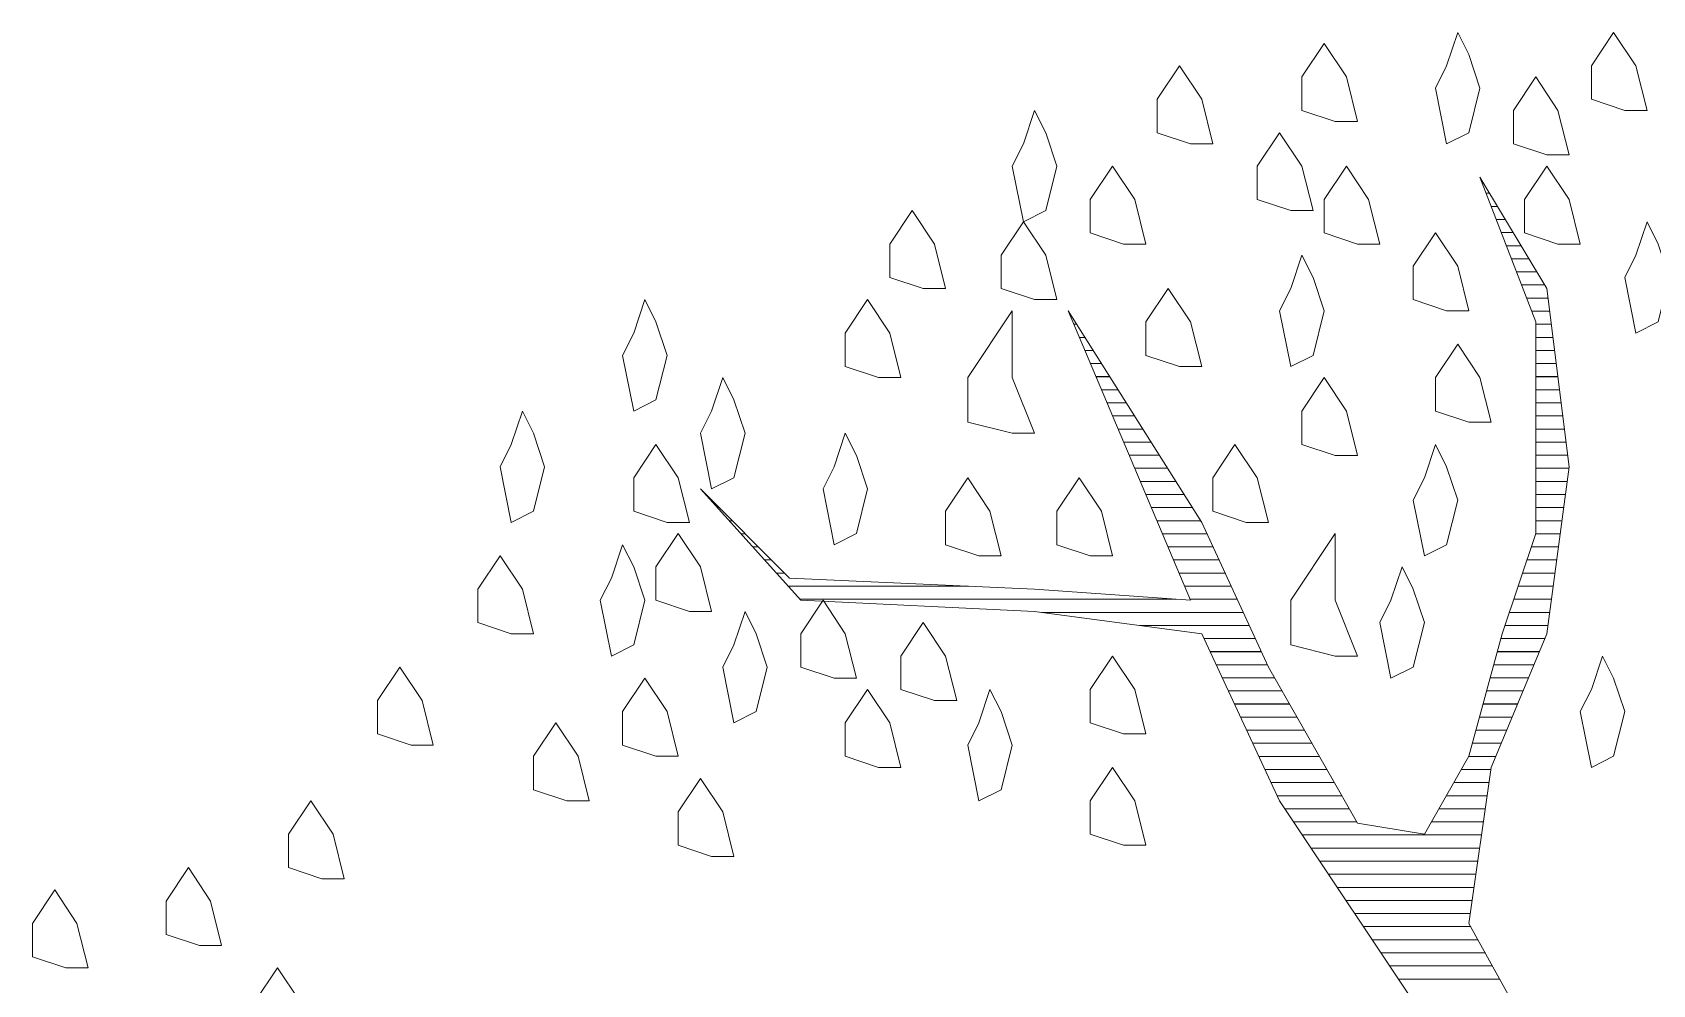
# Model space of a CAD drawing. Header units: centimetres. Extents: x 867 to 19881, y 2761 to 6151.
# Drawn here: x 2329.85 to 2343.37, y 4859.87 to 4867.82 of the extents above; entities that cross this region are included whole.
import ezdxf

# ---------------------------------------------------------------- set-up
doc = ezdxf.new("R2010")
doc.units = ezdxf.units.CM
doc.layers.add('PLAN TEFRİŞLER', color=7, linetype='Continuous', lineweight=0)

# ---------------------------------------------------------------- blocks, each defined once
blk = doc.blocks.new('*X64-flat-121')
at = {"color": 0}
for p, q in [((2859.37, 2915.08), (2859.46, 2915.08)), ((2860, 2913.46), (2860.43, 2913.46)), ((2860.62, 2911.83), (2861.41, 2911.83)), ((2861.25, 2910.2), (2862.38, 2910.2)), ((2861.87, 2908.58), (2863.36, 2908.58)), ((2862.5, 2906.95), (2864.34, 2906.95)), ((2863.13, 2905.32), (2865.31, 2905.32)), ((2863.75, 2903.7), (2866.29, 2903.7)), ((2864.38, 2902.07), (2867.26, 2902.07)), ((2865, 2900.44), (2867.67, 2900.44)), ((2808.06, 2898.82), (2808.07, 2898.82)), ((2865.63, 2898.82), (2867.88, 2898.82)), ((2808.75, 2897.19), (2809.1, 2897.19)), ((2866.14, 2897.19), (2868.08, 2897.19)), ((2809.44, 2895.56), (2810.13, 2895.56)), ((2866.14, 2895.56), (2868.28, 2895.56)), ((2810.13, 2893.94), (2811.15, 2893.94)), ((2866.14, 2893.94), (2868.49, 2893.94)), ((2810.81, 2892.31), (2812.18, 2892.31)), ((2811.5, 2890.68), (2813.21, 2890.68)), ((2866.14, 2892.31), (2868.69, 2892.31)), ((2866.14, 2890.68), (2868.89, 2890.68)), ((2812.19, 2889.06), (2814.24, 2889.06)), ((2866.14, 2889.06), (2869.1, 2889.06)), ((2812.88, 2887.43), (2815.26, 2887.43)), ((2866.14, 2887.43), (2869.3, 2887.43)), ((2813.57, 2885.8), (2816.29, 2885.8)), ((2866.14, 2885.8), (2869.5, 2885.8)), ((2814.26, 2884.18), (2817.32, 2884.18)), ((2814.94, 2882.55), (2818.35, 2882.55)), ((2866.14, 2884.18), (2869.71, 2884.18)), ((2866.14, 2882.55), (2869.91, 2882.55)), ((2815.63, 2880.92), (2819.37, 2880.92)), ((2866.14, 2880.92), (2870.11, 2880.92)), ((2816.32, 2879.3), (2820.4, 2879.3)), ((2866.14, 2879.3), (2870.26, 2879.3)), ((2817.01, 2877.67), (2821.43, 2877.67)), ((2866.14, 2877.67), (2870.05, 2877.67)), ((2763.01, 2876.04), (2763.08, 2876.04)), ((2764.48, 2874.42), (2764.71, 2874.42)), ((2817.7, 2876.04), (2822.46, 2876.04)), ((2818.39, 2874.42), (2823.48, 2874.42)), ((2866.14, 2876.04), (2869.83, 2876.04)), ((2866.14, 2874.42), (2869.61, 2874.42)), ((2765.94, 2872.79), (2766.33, 2872.79)), ((2819.07, 2872.79), (2824.51, 2872.79)), ((2866.14, 2872.79), (2869.4, 2872.79)), ((2767.4, 2871.16), (2767.96, 2871.16)), ((2819.76, 2871.16), (2825.3, 2871.16)), ((2866.13, 2871.16), (2869.18, 2871.16)), ((2768.87, 2869.54), (2769.59, 2869.54)), ((2820.45, 2869.54), (2826.05, 2869.54)), ((2865.59, 2869.54), (2868.96, 2869.54)), ((2770.33, 2867.91), (2771.21, 2867.91)), ((2771.8, 2866.28), (2772.84, 2866.28)), ((2821.14, 2867.91), (2826.8, 2867.91)), ((2821.83, 2866.28), (2827.55, 2866.28)), ((2864.5, 2866.28), (2868.53, 2866.28)), ((2865.04, 2867.91), (2868.75, 2867.91)), ((2773.26, 2864.66), (2795.7, 2864.66)), ((2822.51, 2864.66), (2828.3, 2864.66)), ((2863.96, 2864.66), (2868.31, 2864.66)), ((2774.72, 2863.03), (2821.45, 2863.03)), ((2823.2, 2863.03), (2829.05, 2863.03)), ((2863.42, 2863.03), (2868.1, 2863.03)), ((2804.75, 2861.4), (2829.8, 2861.4)), ((2862.88, 2861.4), (2867.88, 2861.4)), ((2816.95, 2859.78), (2830.55, 2859.78)), ((2824.92, 2858.15), (2831.3, 2858.15)), ((2861.83, 2858.15), (2867.27, 2858.15)), ((2862.33, 2859.78), (2867.66, 2859.78)), ((2825.68, 2856.52), (2832.05, 2856.52)), ((2861.38, 2856.52), (2866.6, 2856.52)), ((2826.44, 2854.9), (2832.8, 2854.9)), ((2860.94, 2854.9), (2865.92, 2854.9)), ((2827.2, 2853.27), (2833.7, 2853.27)), ((2860.5, 2853.27), (2865.24, 2853.27)), ((2827.96, 2851.64), (2834.63, 2851.64)), ((2860.05, 2851.64), (2864.56, 2851.64)), ((2828.72, 2850.02), (2835.56, 2850.02)), ((2829.48, 2848.39), (2836.49, 2848.39)), ((2859.17, 2848.39), (2863.21, 2848.39)), ((2859.61, 2850.02), (2863.89, 2850.02)), ((2830.24, 2846.76), (2837.42, 2846.76)), ((2858.72, 2846.76), (2862.53, 2846.76)), ((2830.99, 2845.14), (2838.35, 2845.14)), ((2858.28, 2845.14), (2861.85, 2845.14)), ((2831.75, 2843.51), (2839.28, 2843.51)), ((2857.83, 2843.51), (2861.17, 2843.51)), ((2832.51, 2841.88), (2840.21, 2841.88)), ((2833.27, 2840.26), (2841.14, 2840.26)), ((2855.97, 2840.26), (2860.34, 2840.26)), ((2856.9, 2841.88), (2860.57, 2841.88)), ((2834.03, 2838.63), (2842.07, 2838.63)), ((2855.04, 2838.63), (2860.1, 2838.63)), ((2834.99, 2837), (2843, 2837)), ((2854.11, 2837), (2859.87, 2837)), ((2836.07, 2835.38), (2843.93, 2835.38)), ((2853.18, 2835.38), (2859.64, 2835.38)), ((2837.16, 2833.75), (2859.41, 2833.75)), ((2838.24, 2832.12), (2859.18, 2832.12)), ((2839.33, 2830.5), (2858.94, 2830.5)), ((2840.41, 2828.87), (2858.71, 2828.87)), ((2841.5, 2827.24), (2858.48, 2827.24)), ((2842.58, 2825.62), (2858.25, 2825.62)), ((2843.67, 2823.99), (2858.01, 2823.99)), ((2844.75, 2822.36), (2858.08, 2822.36)), ((2845.83, 2820.73), (2858.98, 2820.73)), ((2846.92, 2819.11), (2859.88, 2819.11)), ((2848, 2817.48), (2860.79, 2817.48)), ((2849.09, 2815.85), (2861.69, 2815.85))]:
    blk.add_line(p, q, dxfattribs=at)
blk = doc.blocks.new('*X20')
at = {"color": 0}
for p, q in [((17.5775, 17.92), (17.578, 17.92)), ((17.5814, 17.91), (17.584, 17.91)), ((17.5852, 17.9), (17.59, 17.9)), ((17.5891, 17.89), (17.596, 17.89)), ((17.5929, 17.88), (17.602, 17.88)), ((17.5967, 17.87), (17.608, 17.87)), ((17.6006, 17.86), (17.614, 17.86)), ((17.6044, 17.85), (17.62, 17.85)), ((17.6083, 17.84), (17.626, 17.84)), ((17.6121, 17.83), (17.6285, 17.83)), ((17.2621, 17.82), (17.2622, 17.82)), ((17.616, 17.82), (17.6298, 17.82)), ((17.2663, 17.81), (17.2685, 17.81)), ((17.6191, 17.81), (17.631, 17.81)), ((17.2706, 17.8), (17.2748, 17.8)), ((17.6191, 17.8), (17.6323, 17.8)), ((17.2748, 17.79), (17.2811, 17.79)), ((17.6191, 17.79), (17.6335, 17.79)), ((17.279, 17.78), (17.2874, 17.78)), ((17.2832, 17.77), (17.2937, 17.77)), ((17.6191, 17.78), (17.6348, 17.78)), ((17.6191, 17.77), (17.636, 17.77)), ((17.2875, 17.76), (17.3001, 17.76)), ((17.6191, 17.76), (17.6373, 17.76)), ((17.2917, 17.75), (17.3064, 17.75)), ((17.6191, 17.75), (17.6385, 17.75)), ((17.2959, 17.74), (17.3127, 17.74)), ((17.6191, 17.74), (17.6398, 17.74)), ((17.3002, 17.73), (17.319, 17.73)), ((17.3044, 17.72), (17.3253, 17.72)), ((17.6191, 17.73), (17.641, 17.73)), ((17.6191, 17.72), (17.6423, 17.72)), ((17.3086, 17.71), (17.3316, 17.71)), ((17.6191, 17.71), (17.6435, 17.71)), ((17.3129, 17.7), (17.3379, 17.7)), ((17.6191, 17.7), (17.6445, 17.7)), ((17.3171, 17.69), (17.3443, 17.69)), ((17.6191, 17.69), (17.6431, 17.69)), ((16.9852, 17.68), (16.9856, 17.68)), ((16.9942, 17.67), (16.9956, 17.67)), ((17.3213, 17.68), (17.3506, 17.68)), ((17.3256, 17.67), (17.3569, 17.67)), ((17.6191, 17.68), (17.6418, 17.68)), ((17.6191, 17.67), (17.6405, 17.67)), ((17.0032, 17.66), (17.0056, 17.66)), ((17.3298, 17.66), (17.3632, 17.66)), ((17.6191, 17.66), (17.6391, 17.66)), ((17.0122, 17.65), (17.0156, 17.65)), ((17.334, 17.65), (17.368, 17.65)), ((17.619, 17.65), (17.6378, 17.65)), ((17.0212, 17.64), (17.0256, 17.64)), ((17.3382, 17.64), (17.3727, 17.64)), ((17.6157, 17.64), (17.6365, 17.64)), ((17.0302, 17.63), (17.0356, 17.63)), ((17.0392, 17.62), (17.0456, 17.62)), ((17.3425, 17.63), (17.3773, 17.63)), ((17.3467, 17.62), (17.3819, 17.62)), ((17.6091, 17.62), (17.6338, 17.62)), ((17.6124, 17.63), (17.6351, 17.63)), ((17.0482, 17.61), (17.1861, 17.61)), ((17.3509, 17.61), (17.3865, 17.61)), ((17.6057, 17.61), (17.6325, 17.61)), ((17.0572, 17.6), (17.3444, 17.6)), ((17.3552, 17.6), (17.3911, 17.6)), ((17.6024, 17.6), (17.6311, 17.6)), ((17.2417, 17.59), (17.3957, 17.59)), ((17.5991, 17.59), (17.6298, 17.59)), ((17.3167, 17.58), (17.4003, 17.58)), ((17.3657, 17.57), (17.405, 17.57)), ((17.5926, 17.57), (17.6261, 17.57)), ((17.5957, 17.58), (17.6285, 17.58)), ((17.3704, 17.56), (17.4096, 17.56)), ((17.5899, 17.56), (17.6219, 17.56)), ((17.3751, 17.55), (17.4142, 17.55)), ((17.5872, 17.55), (17.6178, 17.55)), ((17.3797, 17.54), (17.4197, 17.54)), ((17.5844, 17.54), (17.6136, 17.54)), ((17.3844, 17.53), (17.4254, 17.53)), ((17.5817, 17.53), (17.6094, 17.53)), ((17.3891, 17.52), (17.4311, 17.52)), ((17.3937, 17.51), (17.4369, 17.51)), ((17.5762, 17.51), (17.6011, 17.51)), ((17.579, 17.52), (17.6053, 17.52)), ((17.3984, 17.5), (17.4426, 17.5)), ((17.5735, 17.5), (17.5969, 17.5)), ((17.4031, 17.49), (17.4483, 17.49)), ((17.5708, 17.49), (17.5928, 17.49)), ((17.4077, 17.48), (17.454, 17.48)), ((17.568, 17.48), (17.5886, 17.48)), ((17.4124, 17.47), (17.4597, 17.47)), ((17.4171, 17.46), (17.4654, 17.46)), ((17.5566, 17.46), (17.5834, 17.46)), ((17.5623, 17.47), (17.5849, 17.47)), ((17.4217, 17.45), (17.4711, 17.45)), ((17.5509, 17.45), (17.582, 17.45)), ((17.4276, 17.44), (17.4769, 17.44)), ((17.5452, 17.44), (17.5806, 17.44)), ((17.4343, 17.43), (17.4826, 17.43)), ((17.5394, 17.43), (17.5792, 17.43)), ((17.441, 17.42), (17.5777, 17.42)), ((17.4476, 17.41), (17.5763, 17.41)), ((17.4543, 17.4), (17.5749, 17.4)), ((17.461, 17.39), (17.5734, 17.39)), ((17.4676, 17.38), (17.572, 17.38)), ((17.4743, 17.37), (17.5706, 17.37)), ((17.481, 17.36), (17.5692, 17.36)), ((17.4876, 17.35), (17.5695, 17.35)), ((17.4943, 17.34), (17.5751, 17.34)), ((17.501, 17.33), (17.5807, 17.33)), ((17.5076, 17.32), (17.5862, 17.32)), ((17.5143, 17.31), (17.5918, 17.31))]:
    blk.add_line(p, q, dxfattribs=at)

msp = doc.modelspace()

# ---------------------------------------------------------------- linework, layer by layer
at = {"layer": 'PLAN TEFRİŞLER', "color": 252, "lineweight": 0, "true_color": 0x939598}
for p, q in [((2342.488, 4865.679, -88.629), (2341.931, 4866.608, -88.629)), ((2341.931, 4866.608, -88.629), (2342.396, 4865.4, -88.629)), ((2342.488, 4865.679), (2341.931, 4866.608)), ((2341.931, 4866.608), (2342.396, 4865.4)), ((2342.674, 4864.192, -88.629), (2342.488, 4865.679, -88.629)), ((2342.674, 4864.192), (2342.488, 4865.679)), ((2338.494, 4865.493, -88.629), (2339.516, 4863.078, -88.629)), ((2339.609, 4863.728, -88.629), (2338.494, 4865.493, -88.629)), ((2338.494, 4865.493), (2339.516, 4863.078)), ((2339.609, 4863.728), (2338.494, 4865.493)), ((2342.396, 4865.4, -88.629), (2342.396, 4863.635, -88.629)), ((2342.396, 4865.4), (2342.396, 4863.635)), ((2342.488, 4862.799, -88.629), (2342.674, 4864.192, -88.629)), ((2342.488, 4862.799), (2342.674, 4864.192)), ((2336.171, 4863.263, -88.629), (2335.428, 4864.007, -88.629)), ((2335.428, 4864.007, -88.629), (2336.264, 4863.078, -88.629)), ((2336.171, 4863.263), (2335.428, 4864.007)), ((2335.428, 4864.007), (2336.264, 4863.078)), ((2340.166, 4862.52, -88.629), (2339.609, 4863.728, -88.629)), ((2340.166, 4862.52), (2339.609, 4863.728)), ((2342.396, 4863.635, -88.629), (2342.117, 4862.799, -88.629)), ((2342.396, 4863.635), (2342.117, 4862.799)), ((2338.215, 4863.17, -88.629), (2336.171, 4863.263, -88.629)), ((2338.215, 4863.17), (2336.171, 4863.263)), ((2339.516, 4863.078, -88.629), (2338.215, 4863.17, -88.629)), ((2339.516, 4863.078), (2338.215, 4863.17)), ((2336.264, 4863.078, -88.629), (2338.215, 4862.985, -88.629)), ((2336.264, 4863.078), (2338.215, 4862.985)), ((2338.215, 4862.985, -88.629), (2339.609, 4862.799, -88.629)), ((2338.215, 4862.985), (2339.609, 4862.799)), ((2339.609, 4862.799, -88.629), (2340.259, 4861.405, -88.629)), ((2339.609, 4862.799), (2340.259, 4861.405)), ((2342.117, 4862.799, -88.629), (2341.838, 4861.777, -88.629)), ((2342.117, 4862.799), (2341.838, 4861.777)), ((2342.024, 4861.684, -88.629), (2342.488, 4862.799, -88.629)), ((2342.024, 4861.684), (2342.488, 4862.799)), ((2340.909, 4861.22, -88.629), (2340.166, 4862.52, -88.629)), ((2340.909, 4861.22), (2340.166, 4862.52)), ((2341.838, 4861.777, -88.629), (2341.467, 4861.127, -88.629)), ((2341.838, 4861.777), (2341.467, 4861.127)), ((2341.838, 4860.383, -88.629), (2342.024, 4861.684, -88.629)), ((2341.838, 4860.383), (2342.024, 4861.684)), ((2340.259, 4861.405, -88.629), (2342.117, 4858.618, -88.629)), ((2340.259, 4861.405), (2342.117, 4858.618)), ((2341.467, 4861.127, -88.629), (2340.909, 4861.22, -88.629)), ((2341.467, 4861.127), (2340.909, 4861.22)), ((2342.767, 4858.711, -88.629), (2341.838, 4860.383, -88.629)), ((2342.767, 4858.711), (2341.838, 4860.383))]:
    msp.add_line(p, q, dxfattribs=at)
at = {"layer": 'PLAN TEFRİŞLER', "color": 252, "lineweight": 0, "true_color": 0x939598, "elevation": -88.629}
for points in [[(2341.652, 4867.537), (2341.559, 4867.351), (2341.652, 4866.887), (2341.838, 4866.979), (2341.931, 4867.351), (2341.838, 4867.63), (2341.745, 4867.816)], [(2343.139, 4867.165), (2342.86, 4867.258), (2342.86, 4867.537), (2343.046, 4867.816), (2343.232, 4867.537), (2343.325, 4867.165)], [(2340.723, 4867.072), (2340.445, 4867.165), (2340.445, 4867.444), (2340.63, 4867.723), (2340.816, 4867.444), (2340.909, 4867.072)], [(2339.516, 4866.887), (2339.237, 4866.979), (2339.237, 4867.258), (2339.423, 4867.537), (2339.609, 4867.258), (2339.701, 4866.887)], [(2342.488, 4866.794), (2342.21, 4866.887), (2342.21, 4867.165), (2342.396, 4867.444), (2342.581, 4867.165), (2342.674, 4866.794)], [(2338.122, 4866.887), (2338.029, 4866.701), (2338.122, 4866.236), (2338.308, 4866.329), (2338.401, 4866.701), (2338.308, 4866.979), (2338.215, 4867.165)], [(2340.352, 4866.329), (2340.073, 4866.422), (2340.073, 4866.701), (2340.259, 4866.979), (2340.445, 4866.701), (2340.538, 4866.329)], [(2338.958, 4866.05), (2338.68, 4866.143), (2338.68, 4866.422), (2338.865, 4866.701), (2339.051, 4866.422), (2339.144, 4866.05)], [(2340.909, 4866.05), (2340.63, 4866.143), (2340.63, 4866.422), (2340.816, 4866.701), (2341.002, 4866.422), (2341.095, 4866.05)], [(2342.581, 4866.05), (2342.303, 4866.143), (2342.303, 4866.422), (2342.488, 4866.701), (2342.674, 4866.422), (2342.767, 4866.05)], [(2337.286, 4865.679), (2337.007, 4865.772), (2337.007, 4866.05), (2337.193, 4866.329), (2337.379, 4866.05), (2337.472, 4865.679)], [(2338.215, 4865.586), (2337.936, 4865.679), (2337.936, 4865.958), (2338.122, 4866.236), (2338.308, 4865.958), (2338.401, 4865.586)], [(2341.652, 4865.493), (2341.374, 4865.586), (2341.374, 4865.865), (2341.559, 4866.143), (2341.745, 4865.865), (2341.838, 4865.493)], [(2343.232, 4865.958), (2343.139, 4865.772), (2343.232, 4865.307), (2343.417, 4865.4), (2343.51, 4865.772), (2343.417, 4866.05), (2343.325, 4866.236)], [(2340.352, 4865.679), (2340.259, 4865.493), (2340.352, 4865.028), (2340.538, 4865.121), (2340.63, 4865.493), (2340.538, 4865.772), (2340.445, 4865.958)], [(2334.871, 4865.307), (2334.778, 4865.121), (2334.871, 4864.657), (2335.056, 4864.75), (2335.149, 4865.121), (2335.056, 4865.4), (2334.964, 4865.586)], [(2336.914, 4864.936), (2336.636, 4865.028), (2336.636, 4865.307), (2336.822, 4865.586), (2337.007, 4865.307), (2337.1, 4864.936)], [(2339.423, 4865.028), (2339.144, 4865.121), (2339.144, 4865.4), (2339.33, 4865.679), (2339.516, 4865.4), (2339.609, 4865.028)], [(2338.029, 4864.471), (2337.658, 4864.564), (2337.658, 4864.936), (2338.029, 4865.493), (2338.029, 4864.936), (2338.215, 4864.471)], [(2341.838, 4864.564), (2341.559, 4864.657), (2341.559, 4864.936), (2341.745, 4865.214), (2341.931, 4864.936), (2342.024, 4864.564)], [(2335.521, 4864.657), (2335.428, 4864.471), (2335.521, 4864.007), (2335.707, 4864.099), (2335.8, 4864.471), (2335.707, 4864.75), (2335.614, 4864.936)], [(2340.723, 4864.285), (2340.445, 4864.378), (2340.445, 4864.657), (2340.63, 4864.936), (2340.816, 4864.657), (2340.909, 4864.285)], [(2333.849, 4864.378), (2333.756, 4864.192), (2333.849, 4863.728), (2334.035, 4863.821), (2334.127, 4864.192), (2334.035, 4864.471), (2333.942, 4864.657)], [(2335.149, 4863.728), (2334.871, 4863.821), (2334.871, 4864.099), (2335.056, 4864.378), (2335.242, 4864.099), (2335.335, 4863.728)], [(2336.543, 4864.192), (2336.45, 4864.007), (2336.543, 4863.542), (2336.729, 4863.635), (2336.822, 4864.007), (2336.729, 4864.285), (2336.636, 4864.471)], [(2339.98, 4863.728), (2339.701, 4863.821), (2339.701, 4864.099), (2339.887, 4864.378), (2340.073, 4864.099), (2340.166, 4863.728)], [(2341.467, 4864.099), (2341.374, 4863.914), (2341.467, 4863.449), (2341.652, 4863.542), (2341.745, 4863.914), (2341.652, 4864.192), (2341.559, 4864.378)], [(2337.751, 4863.449), (2337.472, 4863.542), (2337.472, 4863.821), (2337.658, 4864.099), (2337.843, 4863.821), (2337.936, 4863.449)], [(2338.68, 4863.449), (2338.401, 4863.542), (2338.401, 4863.821), (2338.587, 4864.099), (2338.772, 4863.821), (2338.865, 4863.449)], [(2335.335, 4862.985), (2335.056, 4863.078), (2335.056, 4863.356), (2335.242, 4863.635), (2335.428, 4863.356), (2335.521, 4862.985)], [(2340.723, 4862.613), (2340.352, 4862.706), (2340.352, 4863.078), (2340.723, 4863.635), (2340.723, 4863.078), (2340.909, 4862.613)], [(2333.849, 4862.799), (2333.57, 4862.892), (2333.57, 4863.17), (2333.756, 4863.449), (2333.942, 4863.17), (2334.035, 4862.799)], [(2334.685, 4863.263), (2334.592, 4863.078), (2334.685, 4862.613), (2334.871, 4862.706), (2334.964, 4863.078), (2334.871, 4863.356), (2334.778, 4863.542)], [(2341.188, 4863.078), (2341.095, 4862.892), (2341.188, 4862.427), (2341.374, 4862.52), (2341.467, 4862.892), (2341.374, 4863.17), (2341.281, 4863.356)], [(2336.543, 4862.427), (2336.264, 4862.52), (2336.264, 4862.799), (2336.45, 4863.078), (2336.636, 4862.799), (2336.729, 4862.427)], [(2335.707, 4862.706), (2335.614, 4862.52), (2335.707, 4862.056), (2335.893, 4862.149), (2335.985, 4862.52), (2335.893, 4862.799), (2335.8, 4862.985)], [(2337.379, 4862.241), (2337.1, 4862.334), (2337.1, 4862.613), (2337.286, 4862.892), (2337.472, 4862.613), (2337.565, 4862.241)], [(2338.958, 4861.963), (2338.68, 4862.056), (2338.68, 4862.334), (2338.865, 4862.613), (2339.051, 4862.334), (2339.144, 4861.963)], [(2342.86, 4862.334), (2342.767, 4862.149), (2342.86, 4861.684), (2343.046, 4861.777), (2343.139, 4862.149), (2343.046, 4862.427), (2342.953, 4862.613)], [(2333.013, 4861.87), (2332.734, 4861.963), (2332.734, 4862.241), (2332.92, 4862.52), (2333.106, 4862.241), (2333.198, 4861.87)], [(2335.056, 4861.777), (2334.778, 4861.87), (2334.778, 4862.149), (2334.964, 4862.427), (2335.149, 4862.149), (2335.242, 4861.777)], [(2336.914, 4861.684), (2336.636, 4861.777), (2336.636, 4862.056), (2336.822, 4862.334), (2337.007, 4862.056), (2337.1, 4861.684)], [(2337.751, 4862.056), (2337.658, 4861.87), (2337.751, 4861.405), (2337.936, 4861.498), (2338.029, 4861.87), (2337.936, 4862.149), (2337.843, 4862.334)], [(2334.313, 4861.405), (2334.035, 4861.498), (2334.035, 4861.777), (2334.22, 4862.056), (2334.406, 4861.777), (2334.499, 4861.405)], [(2338.958, 4861.034), (2338.68, 4861.127), (2338.68, 4861.405), (2338.865, 4861.684), (2339.051, 4861.405), (2339.144, 4861.034)], [(2335.521, 4860.941), (2335.242, 4861.034), (2335.242, 4861.312), (2335.428, 4861.591), (2335.614, 4861.312), (2335.707, 4860.941)], [(2332.269, 4860.755), (2331.991, 4860.848), (2331.991, 4861.127), (2332.177, 4861.405), (2332.362, 4861.127), (2332.455, 4860.755)], [(2331.248, 4860.198), (2330.969, 4860.29), (2330.969, 4860.569), (2331.155, 4860.848), (2331.34, 4860.569), (2331.433, 4860.198)], [(2330.133, 4860.012), (2329.854, 4860.105), (2329.854, 4860.383), (2330.04, 4860.662), (2330.226, 4860.383), (2330.319, 4860.012)], [(2331.991, 4859.361), (2331.712, 4859.454), (2331.712, 4859.733), (2331.898, 4860.012), (2332.084, 4859.733), (2332.177, 4859.361)]]:
    msp.add_lwpolyline(points, close=True, dxfattribs=at)
at = {"layer": 'PLAN TEFRİŞLER', "color": 252, "lineweight": 0, "true_color": 0x939598}
for points in [[(2341.652, 4867.537), (2341.559, 4867.351), (2341.652, 4866.887), (2341.838, 4866.979), (2341.931, 4867.351), (2341.838, 4867.63), (2341.745, 4867.816)], [(2343.139, 4867.165), (2342.86, 4867.258), (2342.86, 4867.537), (2343.046, 4867.816), (2343.232, 4867.537), (2343.325, 4867.165)], [(2340.723, 4867.072), (2340.445, 4867.165), (2340.445, 4867.444), (2340.63, 4867.723), (2340.816, 4867.444), (2340.909, 4867.072)], [(2339.516, 4866.887), (2339.237, 4866.979), (2339.237, 4867.258), (2339.423, 4867.537), (2339.609, 4867.258), (2339.701, 4866.887)], [(2342.488, 4866.794), (2342.21, 4866.887), (2342.21, 4867.165), (2342.396, 4867.444), (2342.581, 4867.165), (2342.674, 4866.794)], [(2338.122, 4866.887), (2338.029, 4866.701), (2338.122, 4866.236), (2338.308, 4866.329), (2338.401, 4866.701), (2338.308, 4866.979), (2338.215, 4867.165)], [(2340.352, 4866.329), (2340.073, 4866.422), (2340.073, 4866.701), (2340.259, 4866.979), (2340.445, 4866.701), (2340.538, 4866.329)], [(2338.958, 4866.05), (2338.68, 4866.143), (2338.68, 4866.422), (2338.865, 4866.701), (2339.051, 4866.422), (2339.144, 4866.05)], [(2340.909, 4866.05), (2340.63, 4866.143), (2340.63, 4866.422), (2340.816, 4866.701), (2341.002, 4866.422), (2341.095, 4866.05)], [(2342.581, 4866.05), (2342.303, 4866.143), (2342.303, 4866.422), (2342.488, 4866.701), (2342.674, 4866.422), (2342.767, 4866.05)], [(2337.286, 4865.679), (2337.007, 4865.772), (2337.007, 4866.05), (2337.193, 4866.329), (2337.379, 4866.05), (2337.472, 4865.679)], [(2338.215, 4865.586), (2337.936, 4865.679), (2337.936, 4865.958), (2338.122, 4866.236), (2338.308, 4865.958), (2338.401, 4865.586)], [(2341.652, 4865.493), (2341.374, 4865.586), (2341.374, 4865.865), (2341.559, 4866.143), (2341.745, 4865.865), (2341.838, 4865.493)], [(2343.232, 4865.958), (2343.139, 4865.772), (2343.232, 4865.307), (2343.417, 4865.4), (2343.51, 4865.772), (2343.417, 4866.05), (2343.325, 4866.236)], [(2340.352, 4865.679), (2340.259, 4865.493), (2340.352, 4865.028), (2340.538, 4865.121), (2340.63, 4865.493), (2340.538, 4865.772), (2340.445, 4865.958)], [(2334.871, 4865.307), (2334.778, 4865.121), (2334.871, 4864.657), (2335.056, 4864.75), (2335.149, 4865.121), (2335.056, 4865.4), (2334.964, 4865.586)], [(2336.914, 4864.936), (2336.636, 4865.028), (2336.636, 4865.307), (2336.822, 4865.586), (2337.007, 4865.307), (2337.1, 4864.936)], [(2339.423, 4865.028), (2339.144, 4865.121), (2339.144, 4865.4), (2339.33, 4865.679), (2339.516, 4865.4), (2339.609, 4865.028)], [(2338.029, 4864.471), (2337.658, 4864.564), (2337.658, 4864.936), (2338.029, 4865.493), (2338.029, 4864.936), (2338.215, 4864.471)], [(2341.838, 4864.564), (2341.559, 4864.657), (2341.559, 4864.936), (2341.745, 4865.214), (2341.931, 4864.936), (2342.024, 4864.564)], [(2335.521, 4864.657), (2335.428, 4864.471), (2335.521, 4864.007), (2335.707, 4864.099), (2335.8, 4864.471), (2335.707, 4864.75), (2335.614, 4864.936)], [(2340.723, 4864.285), (2340.445, 4864.378), (2340.445, 4864.657), (2340.63, 4864.936), (2340.816, 4864.657), (2340.909, 4864.285)], [(2333.849, 4864.378), (2333.756, 4864.192), (2333.849, 4863.728), (2334.035, 4863.821), (2334.127, 4864.192), (2334.035, 4864.471), (2333.942, 4864.657)], [(2335.149, 4863.728), (2334.871, 4863.821), (2334.871, 4864.099), (2335.056, 4864.378), (2335.242, 4864.099), (2335.335, 4863.728)], [(2336.543, 4864.192), (2336.45, 4864.007), (2336.543, 4863.542), (2336.729, 4863.635), (2336.822, 4864.007), (2336.729, 4864.285), (2336.636, 4864.471)], [(2339.98, 4863.728), (2339.701, 4863.821), (2339.701, 4864.099), (2339.887, 4864.378), (2340.073, 4864.099), (2340.166, 4863.728)], [(2341.467, 4864.099), (2341.374, 4863.914), (2341.467, 4863.449), (2341.652, 4863.542), (2341.745, 4863.914), (2341.652, 4864.192), (2341.559, 4864.378)], [(2337.751, 4863.449), (2337.472, 4863.542), (2337.472, 4863.821), (2337.658, 4864.099), (2337.843, 4863.821), (2337.936, 4863.449)], [(2338.68, 4863.449), (2338.401, 4863.542), (2338.401, 4863.821), (2338.587, 4864.099), (2338.772, 4863.821), (2338.865, 4863.449)], [(2335.335, 4862.985), (2335.056, 4863.078), (2335.056, 4863.356), (2335.242, 4863.635), (2335.428, 4863.356), (2335.521, 4862.985)], [(2340.723, 4862.613), (2340.352, 4862.706), (2340.352, 4863.078), (2340.723, 4863.635), (2340.723, 4863.078), (2340.909, 4862.613)], [(2333.849, 4862.799), (2333.57, 4862.892), (2333.57, 4863.17), (2333.756, 4863.449), (2333.942, 4863.17), (2334.035, 4862.799)], [(2334.685, 4863.263), (2334.592, 4863.078), (2334.685, 4862.613), (2334.871, 4862.706), (2334.964, 4863.078), (2334.871, 4863.356), (2334.778, 4863.542)], [(2341.188, 4863.078), (2341.095, 4862.892), (2341.188, 4862.427), (2341.374, 4862.52), (2341.467, 4862.892), (2341.374, 4863.17), (2341.281, 4863.356)], [(2336.543, 4862.427), (2336.264, 4862.52), (2336.264, 4862.799), (2336.45, 4863.078), (2336.636, 4862.799), (2336.729, 4862.427)], [(2335.707, 4862.706), (2335.614, 4862.52), (2335.707, 4862.056), (2335.893, 4862.149), (2335.985, 4862.52), (2335.893, 4862.799), (2335.8, 4862.985)], [(2337.379, 4862.241), (2337.1, 4862.334), (2337.1, 4862.613), (2337.286, 4862.892), (2337.472, 4862.613), (2337.565, 4862.241)], [(2338.958, 4861.963), (2338.68, 4862.056), (2338.68, 4862.334), (2338.865, 4862.613), (2339.051, 4862.334), (2339.144, 4861.963)], [(2342.86, 4862.334), (2342.767, 4862.149), (2342.86, 4861.684), (2343.046, 4861.777), (2343.139, 4862.149), (2343.046, 4862.427), (2342.953, 4862.613)], [(2333.013, 4861.87), (2332.734, 4861.963), (2332.734, 4862.241), (2332.92, 4862.52), (2333.106, 4862.241), (2333.198, 4861.87)], [(2335.056, 4861.777), (2334.778, 4861.87), (2334.778, 4862.149), (2334.964, 4862.427), (2335.149, 4862.149), (2335.242, 4861.777)], [(2336.914, 4861.684), (2336.636, 4861.777), (2336.636, 4862.056), (2336.822, 4862.334), (2337.007, 4862.056), (2337.1, 4861.684)], [(2337.751, 4862.056), (2337.658, 4861.87), (2337.751, 4861.405), (2337.936, 4861.498), (2338.029, 4861.87), (2337.936, 4862.149), (2337.843, 4862.334)], [(2334.313, 4861.405), (2334.035, 4861.498), (2334.035, 4861.777), (2334.22, 4862.056), (2334.406, 4861.777), (2334.499, 4861.405)], [(2338.958, 4861.034), (2338.68, 4861.127), (2338.68, 4861.405), (2338.865, 4861.684), (2339.051, 4861.405), (2339.144, 4861.034)], [(2335.521, 4860.941), (2335.242, 4861.034), (2335.242, 4861.312), (2335.428, 4861.591), (2335.614, 4861.312), (2335.707, 4860.941)], [(2332.269, 4860.755), (2331.991, 4860.848), (2331.991, 4861.127), (2332.177, 4861.405), (2332.362, 4861.127), (2332.455, 4860.755)], [(2331.248, 4860.198), (2330.969, 4860.29), (2330.969, 4860.569), (2331.155, 4860.848), (2331.34, 4860.569), (2331.433, 4860.198)], [(2330.133, 4860.012), (2329.854, 4860.105), (2329.854, 4860.383), (2330.04, 4860.662), (2330.226, 4860.383), (2330.319, 4860.012)], [(2331.991, 4859.361), (2331.712, 4859.454), (2331.712, 4859.733), (2331.898, 4860.012), (2332.084, 4859.733), (2332.177, 4859.361)]]:
    msp.add_lwpolyline(points, close=True, dxfattribs=at)

# ---------------------------------------------------------------- block references
for name, xscale, yscale, zscale in [('*X64-flat-121', 0.06715598195803192, 0.06715598195803192, 0.06715598195803192), ('*X20', 10.9244076261125, 10.9244076261125, 10.9244076261125)]:
    msp.add_blockref(name, (2149.917, 4670.817), dxfattribs=dict(at, xscale=xscale, yscale=yscale, zscale=zscale))

doc.saveas('drawing.dxf')
